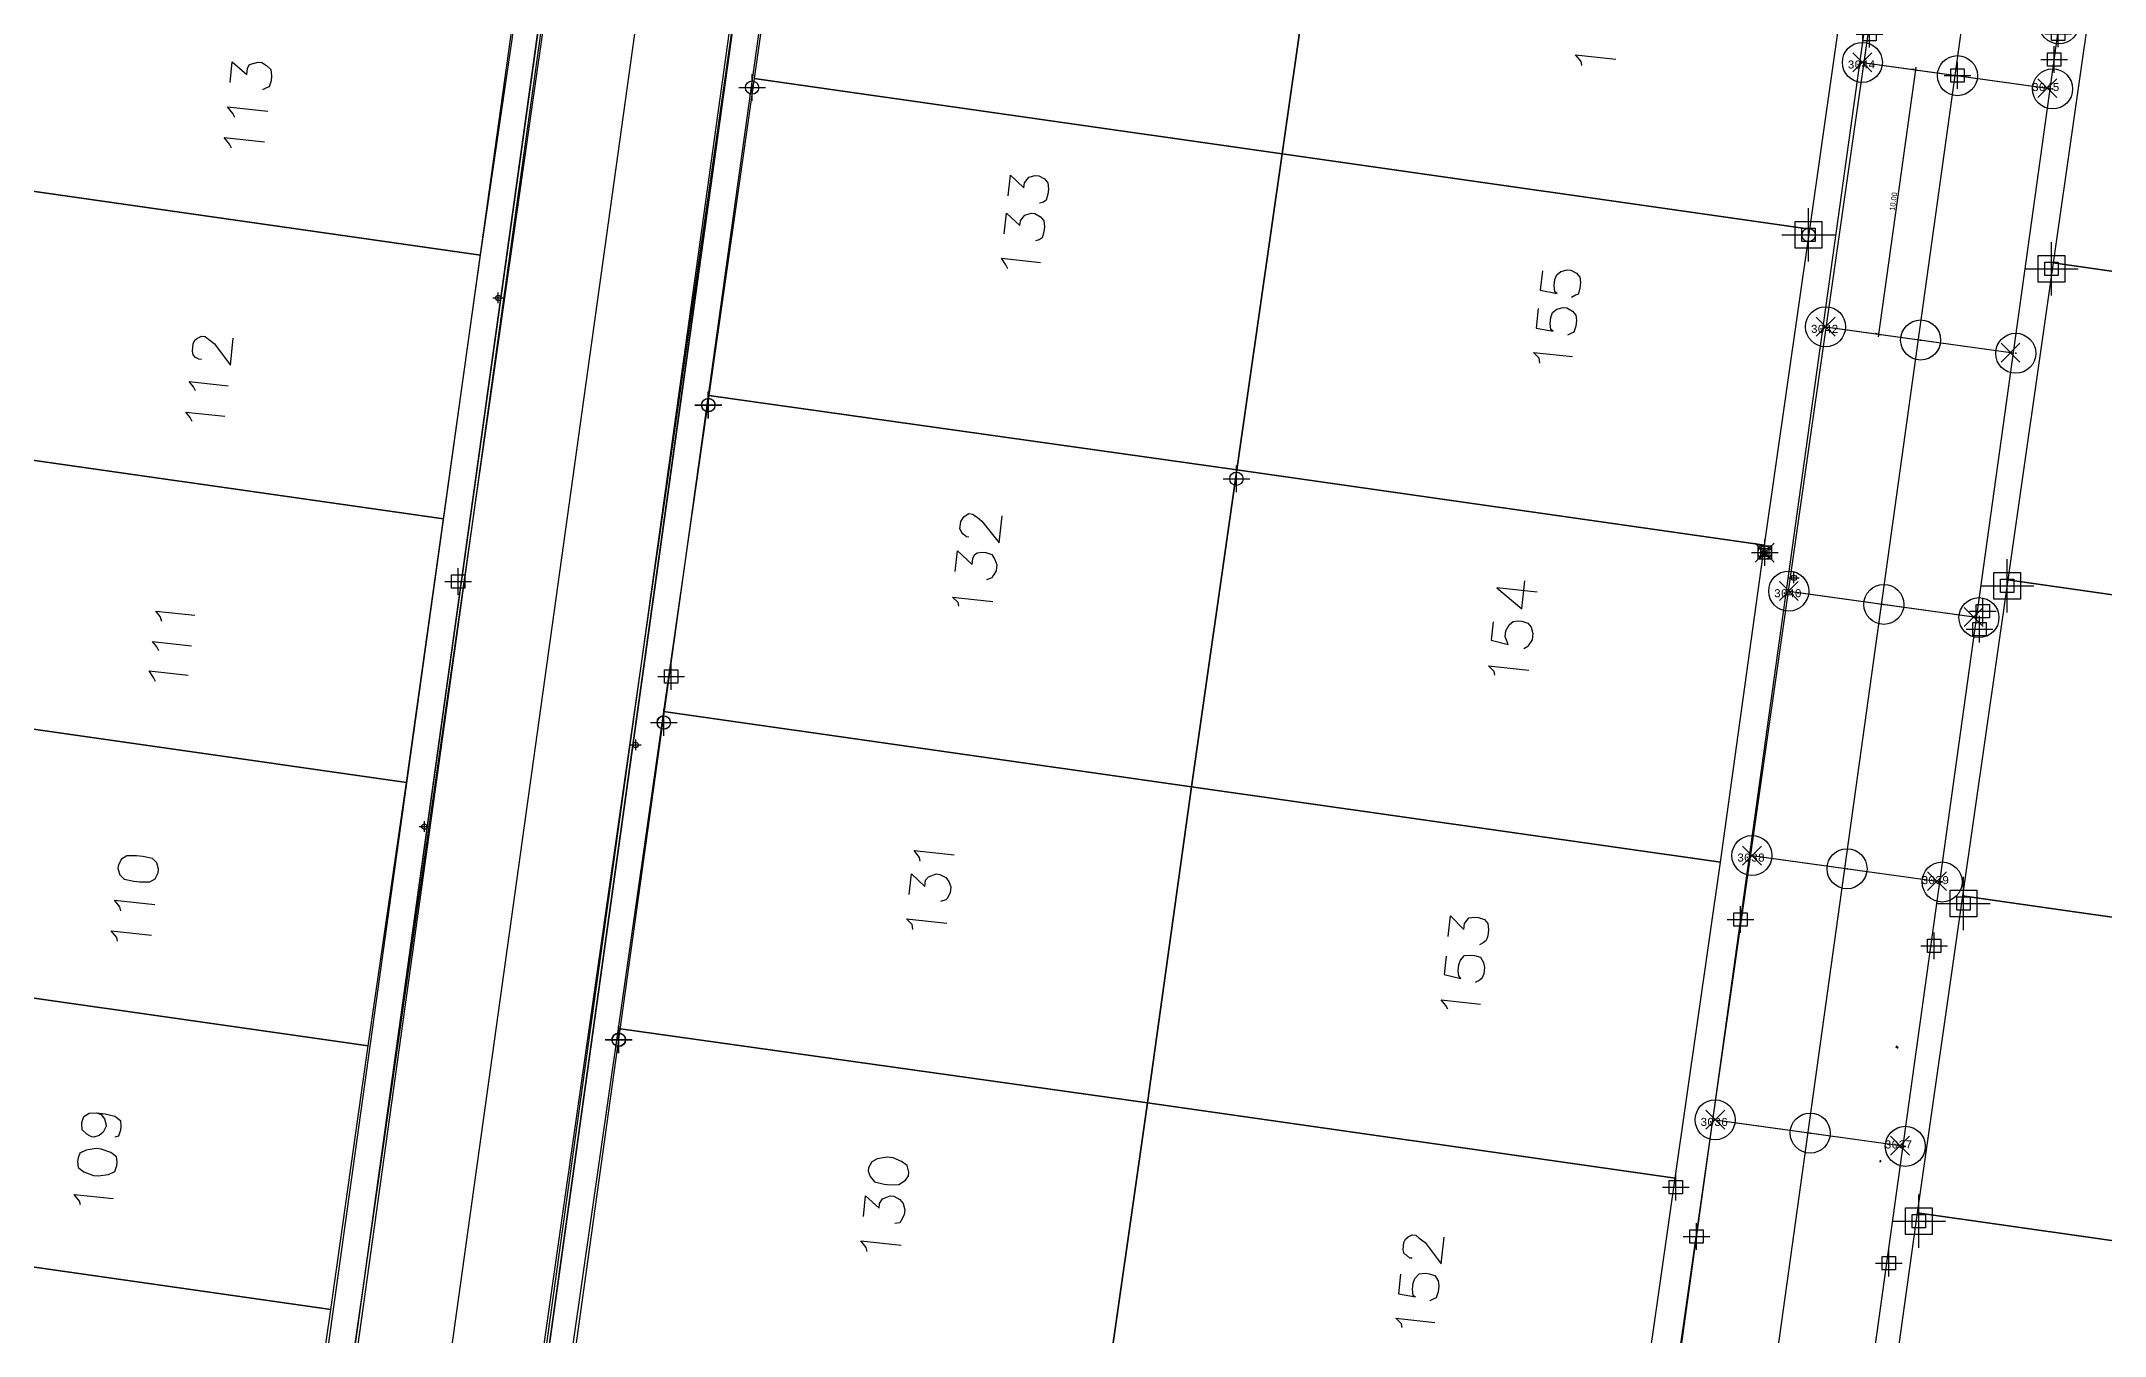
# Model space of a CAD drawing. Header units: metres. Extents: x -977055 to 805873, y -1033982 to 242021.
# Drawn here: x 837.9 to 915.3, y 984.2 to 1032.7 of the extents above; entities that cross this region are included whole.
import ezdxf
from ezdxf.enums import TextEntityAlignment as Align

# ---------------------------------------------------------------- set-up
doc = ezdxf.new("R2010")
doc.units = ezdxf.units.M
doc.header["$PDMODE"] = 32
doc.header["$PDSIZE"] = 1.5
doc.linetypes.add('DASHED', pattern=[0.75, 0.5, -0.25])
for name, color, linetype in [('C-ANNO-MATC-TEXT', 150, 'Continuous'), ('linea 1', 1, 'Continuous'), ('LOTE 243', 6, 'Continuous'), ('puntos nov 7', 50, 'Continuous'), ('PUNTOS V', 4, 'Continuous'), ('V-NODE', 1, 'Continuous')]:
    doc.layers.add(name, color=color, linetype=linetype)
doc.layers.add('PDF2_area escolar', color=7, linetype='Continuous', true_color=0x989898)
doc.layers.add('PDF_Geometry', color=7, linetype='Continuous', true_color=0x797979)
doc.styles.add('CITY2', font='stylu.ttf', dxfattribs={"height": 0.2})
doc.styles.add('MONOTXT4', font='monotxt4.shx')
doc.dimstyles.new('COTAS2', dxfattribs={"dimtxt": 0.02, "dimasz": 0.1, "dimexe": 0.15, "dimexo": 0.08, "dimgap": 0.05, "dimtad": 1, "dimzin": 0, "dimdsep": 46, "dimtxsty": 'CITY2', "dimblk": 'ARCHTICK', "dimcen": 1, "dimdle": 0.1, "dimclrd": 1, "dimclre": 1, "dimclrt": 2, "dimadec": 0, "dimazin": 0, "dimtfac": 1, "dimtofl": 0, "dimtmove": 0, "dimatfit": 3, "dimldrblk": 'ARCHTICK', "dimfxl": 0.18, "dimtolj": 1, "dimtzin": 0, "dimarcsym": 0})

# ---------------------------------------------------------------- blocks, each defined once
blk = doc.blocks.new('*U274')
at = {"color": 0, "linetype": 'ByBlock', "lineweight": -2, "transparency": 16777216}
for p, q in [((-1, 0), (1, 0)), ((0, -1), (0, 1))]:
    blk.add_line(p, q, dxfattribs=at)
blk.add_circle((0, 0), 0.5, dxfattribs=at)
blk = doc.blocks.new('*U280', base_point=(902.546, 1013.571, 999.158))
at = {"layer": 'V-NODE', "color": 50, "lineweight": -2, "xscale": 0.5, "yscale": 0.5, "zscale": 0.5}
blk.add_blockref('*U274', (902.546, 1013.571, 999.158), dxfattribs=at)
blk = doc.blocks.new('*U283', base_point=(904.189, 1025.47, 998.398))
at = {"layer": 'V-NODE', "color": 50, "lineweight": -2, "xscale": 0.5, "yscale": 0.5, "zscale": 0.5}
blk.add_blockref('*U274', (904.189, 1025.47, 998.398), dxfattribs=at)
blk = doc.blocks.new('*U583', base_point=(862.939, 1019.092, 998.987))
at = {"layer": 'V-NODE', "color": 50, "lineweight": -2, "xscale": 0.5, "yscale": 0.5, "zscale": 0.5}
blk.add_blockref('*U274', (862.939, 1019.092, 998.987), dxfattribs=at)
blk = doc.blocks.new('*U592', base_point=(861.271, 1007.199, 999.719))
at = {"layer": 'V-NODE', "color": 50, "lineweight": -2, "xscale": 0.5, "yscale": 0.5, "zscale": 0.5}
blk.add_blockref('*U274', (861.271, 1007.199, 999.719), dxfattribs=at)
blk = doc.blocks.new('*U595', base_point=(859.588, 995.311, 1000.051))
at = {"layer": 'V-NODE', "color": 50, "lineweight": -2, "xscale": 0.5, "yscale": 0.5, "zscale": 0.5}
blk.add_blockref('*U274', (859.588, 995.311, 1000.051), dxfattribs=at)
blk = doc.blocks.new('*U1276', base_point=(859.576, 995.323, 1000.055))
at = {"layer": 'V-NODE', "color": 50, "lineweight": -2, "xscale": 0.5, "yscale": 0.5, "zscale": 0.5}
blk.add_blockref('*U274', (859.576, 995.323, 1000.055), dxfattribs=at)
blk = doc.blocks.new('*U1279', base_point=(861.266, 1007.207, 999.723))
at = {"layer": 'V-NODE', "color": 50, "lineweight": -2, "xscale": 0.5, "yscale": 0.5, "zscale": 0.5}
blk.add_blockref('*U274', (861.266, 1007.207, 999.723), dxfattribs=at)
blk = doc.blocks.new('*U1282', base_point=(862.941, 1019.101, 998.987))
at = {"layer": 'V-NODE', "color": 50, "lineweight": -2, "xscale": 0.5, "yscale": 0.5, "zscale": 0.5}
blk.add_blockref('*U274', (862.941, 1019.101, 998.987), dxfattribs=at)
blk = doc.blocks.new('*U1285', base_point=(864.579, 1030.991, 998.429))
at = {"layer": 'V-NODE', "color": 50, "lineweight": -2, "xscale": 0.5, "yscale": 0.5, "zscale": 0.5}
blk.add_blockref('*U274', (864.579, 1030.991, 998.429), dxfattribs=at)
blk = doc.blocks.new('*U2295')
at = {"color": 0, "linetype": 'ByBlock', "lineweight": -2, "transparency": 16777216}
for p, q in [((-1, 0), (1, 0)), ((0, -1), (0, 1))]:
    blk.add_line(p, q, dxfattribs=at)
blk.add_circle((0, 0), 0.5, dxfattribs=at)
blk = doc.blocks.new('*U2367', base_point=(904.189, 1025.47, 998.398))
at = {"layer": 'V-NODE', "color": 1, "lineweight": -2, "xscale": 0.5, "yscale": 0.5, "zscale": 0.5}
blk.add_blockref('*U2295', (904.189, 1025.47, 998.398), dxfattribs=at)
blk = doc.blocks.new('*U2420')
at = {"color": 0, "linetype": 'ByBlock', "lineweight": -2, "transparency": 16777216}
for p, q in [((0, -1), (0, 1)), ((-1, 0), (1, 0))]:
    blk.add_line(p, q, dxfattribs=at)
blk.add_lwpolyline([(-0.5, -0.5), (-0.5, 0.5), (0.5, 0.5), (0.5, -0.5)], close=True, dxfattribs=at)
blk = doc.blocks.new('*U2450', base_point=(908.318, 988.523, 1000.231))
at = {"layer": 'V-NODE', "color": 10, "lineweight": -2}
blk.add_blockref('*U2420', (908.318, 988.523, 1000.231), dxfattribs=at)
blk = doc.blocks.new('*U2453', base_point=(908.319, 988.523, 1000.233))
at = {"layer": 'V-NODE', "color": 10, "lineweight": -2}
blk.add_blockref('*U2420', (908.319, 988.523, 1000.233), dxfattribs=at)
blk = doc.blocks.new('*U2456', base_point=(909.999, 1000.426, 999.633))
at = {"layer": 'V-NODE', "color": 10, "lineweight": -2}
blk.add_blockref('*U2420', (909.999, 1000.426, 999.633), dxfattribs=at)
blk = doc.blocks.new('*U2459', base_point=(911.641, 1012.32, 999.228))
at = {"layer": 'V-NODE', "color": 10, "lineweight": -2}
blk.add_blockref('*U2420', (911.641, 1012.32, 999.228), dxfattribs=at)
blk = doc.blocks.new('*U2462', base_point=(913.302, 1024.205, 998.519))
at = {"layer": 'V-NODE', "color": 10, "lineweight": -2}
blk.add_blockref('*U2420', (913.302, 1024.205, 998.519), dxfattribs=at)
blk = doc.blocks.new('*U2465', base_point=(904.19, 1025.471, 998.396))
at = {"layer": 'V-NODE', "color": 10, "lineweight": -2}
blk.add_blockref('*U2420', (904.19, 1025.471, 998.396), dxfattribs=at)
blk = doc.blocks.new('*U2498')
at = {"color": 0, "linetype": 'ByBlock', "lineweight": -2, "transparency": 16777216}
for p, q in [((-1, 0), (1, 0)), ((0, -1), (0, 1))]:
    blk.add_line(p, q, dxfattribs=at)
blk.add_lwpolyline([(-0.5, -0.5), (-0.5, 0.5), (0.5, 0.5), (0.5, -0.5)], close=True, dxfattribs=at)
blk = doc.blocks.new('*U2570', base_point=(904.189, 1025.47, 998.398))
at = {"layer": 'V-NODE', "color": 130, "lineweight": -2, "xscale": 0.5, "yscale": 0.5, "zscale": 0.5}
blk.add_blockref('*U2498', (904.189, 1025.47, 998.398), dxfattribs=at)
blk = doc.blocks.new('*U2702', base_point=(908.318, 988.523, 1000.231))
at = {"layer": 'V-NODE', "color": 130, "lineweight": -2, "xscale": 0.5, "yscale": 0.5, "zscale": 0.5}
blk.add_blockref('*U2498', (908.318, 988.523, 1000.231), dxfattribs=at)
blk = doc.blocks.new('*U2705', base_point=(899.217, 989.794, 1000.054))
at = {"layer": 'V-NODE', "color": 130, "lineweight": -2, "xscale": 0.5, "yscale": 0.5, "zscale": 0.5}
blk.add_blockref('*U2498', (899.217, 989.794, 1000.054), dxfattribs=at)
blk = doc.blocks.new('*U2708', base_point=(908.319, 988.523, 1000.233))
at = {"layer": 'V-NODE', "color": 130, "lineweight": -2, "xscale": 0.5, "yscale": 0.5, "zscale": 0.5}
blk.add_blockref('*U2498', (908.319, 988.523, 1000.233), dxfattribs=at)
blk = doc.blocks.new('*U2711', base_point=(909.999, 1000.426, 999.633))
at = {"layer": 'V-NODE', "color": 130, "lineweight": -2, "xscale": 0.5, "yscale": 0.5, "zscale": 0.5}
blk.add_blockref('*U2498', (909.999, 1000.426, 999.633), dxfattribs=at)
blk = doc.blocks.new('*U2714', base_point=(911.641, 1012.32, 999.228))
at = {"layer": 'V-NODE', "color": 130, "lineweight": -2, "xscale": 0.5, "yscale": 0.5, "zscale": 0.5}
blk.add_blockref('*U2498', (911.641, 1012.32, 999.228), dxfattribs=at)
blk = doc.blocks.new('*U2717', base_point=(913.302, 1024.205, 998.519))
at = {"layer": 'V-NODE', "color": 130, "lineweight": -2, "xscale": 0.5, "yscale": 0.5, "zscale": 0.5}
blk.add_blockref('*U2498', (913.302, 1024.205, 998.519), dxfattribs=at)
blk = doc.blocks.new('*U2720', base_point=(904.19, 1025.471, 998.396))
at = {"layer": 'V-NODE', "color": 130, "lineweight": -2, "xscale": 0.5, "yscale": 0.5, "zscale": 0.5}
blk.add_blockref('*U2498', (904.19, 1025.471, 998.396), dxfattribs=at)
blk = doc.blocks.new('*U277', base_point=(882.736, 1016.336, 999.038))
at = {"layer": 'V-NODE', "color": 50, "lineweight": -2, "xscale": 0.5, "yscale": 0.5, "zscale": 0.5}
blk.add_blockref('*U274', (882.736, 1016.336, 999.038), dxfattribs=at)
blk = doc.blocks.new('base')
at = {"layer": 'PDF_Geometry', "lineweight": 25, "extrusion": (-0.000787417, 0.063364, 0.99799), "elevation": 0.026}
for points in [[(-314.355, -197.288), (-299.601, -195.681), (-292.744, -194.188), (-282.663, -192.111), (-274.476, -190.361), (-258.037, -185.154), (-248.029, -180.61), (-240.539, -177.71), (-228.643, -174.042), (-222.733, -172.714), (-217.384, -171.04), (-209.935, -169.248), (-202.16, -164.759), (-196.196, -160.284), (-195.073, -159.817), (-178.095, -157.457), (-154.298, -156.614), (-136.667, -154.611), (-124.436, -153.164), (-118.066, -151.474), (-100.79, -146.646), (-80.955, -140.967), (-73.385, -139.328), (-61.694, -135.822), (-40.504, -131.604), (-37.727, -130.872), (-17.661, -129.441), (1.311, -127.461), (21.092, -124.929), (41.006, -122.83), (47.376, -123.458), (63.592, -123.186), (81.402, -124.312), (85.639, -96.072), (88.705, -66.393), (92.811, -40.781), (97.16, -22.386), (100.596, -1.562), (102.483, 8.32), (109.691, 37.361), (117.528, 76.62), (126.217, 115.638), (131.513, 149.592), (134.682, 173.973), (136.916, 195.591), (139.956, 229.678), (141.558, 250.676), (142.614, 271.37), (143.252, 283.21), (147.066, 312.938), (152.58, 355.631), (153.554, 396.042), (150.869, 418.02), (151.777, 438.639), (150.959, 458.028), (151.777, 438.639), (150.869, 418.02), (153.554, 396.042), (152.58, 355.631), (147.066, 312.938), (143.252, 283.21), (142.614, 271.37), (141.558, 250.676), (139.956, 229.678), (136.916, 195.591), (134.682, 173.973), (131.513, 149.592), (126.217, 115.638), (117.528, 76.62), (109.691, 37.361), (102.483, 8.32), (100.596, -1.562), (97.16, -22.386), (92.811, -40.781), (88.705, -66.393), (85.639, -96.072), (81.402, -124.312), (63.592, -123.186), (47.376, -123.458), (41.006, -122.83), (21.092, -124.929), (1.311, -127.461), (-17.661, -129.441), (-37.727, -130.872), (-40.504, -131.604), (-61.694, -135.822), (-73.385, -139.328), (-80.955, -140.967), (-100.79, -146.646), (-118.066, -151.474), (-124.436, -153.164), (-136.667, -154.611), (-154.298, -156.614), (-178.095, -157.457), (-195.073, -159.817), (-196.196, -160.284), (-202.16, -164.759), (-209.935, -169.248), (-217.384, -171.04), (-222.733, -172.714), (-228.643, -174.042), (-240.539, -177.71), (-248.029, -180.61), (-258.037, -185.154), (-274.476, -190.361), (-282.663, -192.111), (-292.744, -194.188), (-299.601, -195.681), (-314.355, -197.288), (-312.178, -178.446), (-309.146, -157.898), (-306.876, -132.899), (-305.823, -118.002), (-298.643, -78.802), (-291.055, -45.077), (-282.252, -15.116), (-275.645, 10.473), (-270.319, 33.898), (-263.825, 63.164), (-258.15, 86.408), (-284.424, 123.888)], [(76.721, 35.815), (75.319, 37.653), (36.902, 43.626), (35.023, 42.276), (24.12, -27.822), (25.516, -29.706), (63.985, -35.639), (65.818, -34.283)], [(-11.71, 51.199), (-13.594, 49.803), (-24.492, -20.249), (-23.096, -22.133), (15.367, -28.112), (17.206, -26.71), (28.103, 43.341), (26.707, 45.225)], [(-73.109, -12.723), (-71.713, -14.606), (-33.296, -20.58), (-31.412, -19.184), (-31.083, -17.229), (-30.444, -17.306), (-30.732, -19.312), (-31.412, -19.184)], [(37.541, -15.342), (37.447, -16.119), (36.903, -15.636), (36.875, -15.865), (36.813, -15.996), (36.716, -16.031), (36.477, -16.095), (36.339, -16.078), (36.168, -15.965), (36.001, -15.806), (35.983, -15.572), (36.005, -15.389), (36.078, -15.166), (36.175, -15.131), (36.323, -15.056)], [(-13.144, -15.356), (-13.115, -15.499), (-12.914, -15.755), (-14.422, -15.573)], [(37.375, -14.024), (37.45, -14.172), (37.651, -14.428), (36.143, -14.246)], [(37.513, -12.881), (37.588, -13.029), (37.789, -13.285), (36.281, -13.103)], [(8.42, -10.721), (8.327, -11.498), (7.828, -11.02), (7.806, -11.203), (7.698, -11.329), (7.641, -11.415), (7.402, -11.479), (7.265, -11.462), (7.047, -11.343), (6.926, -11.19), (6.908, -10.956), (6.93, -10.773), (7.004, -10.55), (7.106, -10.469), (7.249, -10.44)], [(8.591, -9.304), (8.498, -10.081), (7.999, -9.603), (7.977, -9.786), (7.869, -9.912), (7.812, -9.998), (7.572, -10.062), (7.435, -10.045), (7.218, -9.926), (7.097, -9.773), (7.079, -9.539), (7.101, -9.356), (7.174, -9.133), (7.277, -9.053), (7.419, -9.023)], [(8.471, -7.991), (8.546, -8.139), (8.701, -8.39), (7.239, -8.213)], [(-11.568, -7.663), (-11.48, -6.932), (-12.114, -6.809), (-12.028, -6.866), (-12.01, -7.1), (-12.038, -7.328), (-12.106, -7.506), (-12.259, -7.626), (-12.499, -7.69), (-12.636, -7.674), (-12.853, -7.555), (-12.974, -7.401), (-12.998, -7.213), (-12.97, -6.984), (-12.897, -6.761), (-12.8, -6.726), (-12.652, -6.652)], [(-11.397, -6.246), (-11.309, -5.515), (-11.944, -5.392), (-11.858, -5.449), (-11.84, -5.683), (-11.867, -5.911), (-11.935, -6.089), (-12.088, -6.209), (-12.328, -6.273), (-12.465, -6.257), (-12.683, -6.138), (-12.803, -5.984), (-12.827, -5.796), (-12.799, -5.567), (-12.726, -5.344), (-12.629, -5.31), (-12.481, -5.235)], [(38.745, -4.961), (38.837, -4.972), (38.968, -5.034), (39.049, -5.136), (39.078, -5.279), (39.045, -5.553), (38.983, -5.685), (38.88, -5.765), (38.732, -5.84), (38.595, -5.824), (38.469, -5.716), (38.257, -5.551), (37.659, -4.737), (37.538, -5.743)], [(-11.429, -4.202), (-11.406, -4.39), (-11.199, -4.601), (-12.662, -4.425)], [(38.98, -3.783), (39.055, -3.932), (39.216, -4.136), (37.753, -3.96)], [(39.118, -2.641), (39.193, -2.789), (39.353, -2.994), (37.891, -2.818)], [(10.054, 2.066), (10.145, 2.055), (10.271, 1.948), (10.311, 1.896), (10.386, 1.748), (10.353, 1.474), (10.24, 1.302), (10.189, 1.262), (10.041, 1.187), (9.903, 1.204), (9.732, 1.317), (9.565, 1.476), (8.922, 2.296), (8.801, 1.29)], [(10.579, 3.348), (10.486, 2.571), (9.946, 3.1), (9.919, 2.871), (9.857, 2.739), (9.754, 2.659), (9.566, 2.635), (9.429, 2.652), (9.206, 2.725), (9.091, 2.924), (9.021, 3.118), (9.049, 3.347), (9.162, 3.519), (9.219, 3.605), (9.413, 3.674)], [(-11.228, 4.399), (-9.719, 4.217), (-10.642, 5.024), (-10.769, 3.972)], [(10.459, 4.661), (10.488, 4.518), (10.695, 4.308), (9.186, 4.49)], [(40.346, 4.862), (40.416, 4.669), (40.576, 4.464), (39.114, 4.64)], [(-9.565, 5.497), (-9.483, 6.182), (-10.111, 6.351), (-10.077, 6.254), (-10.007, 6.06), (-10.035, 5.832), (-10.154, 5.614), (-10.308, 5.493), (-10.496, 5.47), (-10.633, 5.486), (-10.856, 5.559), (-10.977, 5.713), (-11.041, 5.953), (-11.013, 6.181), (-10.9, 6.353), (-10.843, 6.439), (-10.695, 6.514)], [(40.478, 5.959), (40.553, 5.811), (40.714, 5.606), (39.251, 5.783)], [(40.616, 7.102), (40.691, 6.954), (40.846, 6.703), (39.384, 6.88)], [(-9.603, 7.495), (-9.573, 7.353), (-9.367, 7.142), (-10.875, 7.324)], [(12.027, 14.21), (12.056, 14.067), (12.257, 13.811), (10.749, 13.993)], [(12.455, 15.457), (12.362, 14.68), (11.863, 15.157), (11.835, 14.928), (11.727, 14.802), (11.63, 14.768), (11.437, 14.698), (11.299, 14.715), (11.082, 14.834), (10.961, 14.987), (10.892, 15.181), (10.919, 15.41), (11.038, 15.627), (11.09, 15.667), (11.283, 15.737)], [(42.023, 15.697), (42.052, 15.554), (42.253, 15.298), (40.744, 15.48)], [(42.16, 16.839), (42.189, 16.697), (42.39, 16.441), (40.882, 16.622)], [(12.335, 16.769), (12.359, 16.581), (12.565, 16.371), (11.057, 16.552)], [(-7.728, 17.285), (-7.821, 16.508), (-8.315, 17.032), (-8.342, 16.803), (-8.45, 16.677), (-8.507, 16.591), (-8.741, 16.573), (-8.878, 16.589), (-9.101, 16.663), (-9.222, 16.816), (-9.24, 17.05), (-9.212, 17.279), (-9.145, 17.456), (-9.042, 17.536), (-8.894, 17.611)], [(-7.639, 18.017), (-7.557, 18.702), (-8.186, 18.871), (-8.105, 18.768), (-8.082, 18.58), (-8.109, 18.352), (-8.177, 18.174), (-8.336, 18.008), (-8.57, 17.99), (-8.707, 18.006), (-8.93, 18.079), (-9.045, 18.279), (-9.069, 18.467), (-9.042, 18.696), (-8.974, 18.873), (-8.871, 18.953), (-8.723, 19.028)], [(-7.677, 20.015), (-7.602, 19.867), (-7.441, 19.662), (-8.904, 19.838)], [(43.028, 23.273), (42.851, 23.341), (42.73, 23.495), (42.666, 23.734), (42.672, 23.78), (42.791, 23.997), (42.944, 24.118), (43.138, 24.187), (43.23, 24.176), (43.401, 24.063), (43.568, 23.904), (43.586, 23.67), (43.58, 23.624), (43.507, 23.401), (43.308, 23.286), (43.028, 23.273), (42.708, 23.312), (42.348, 23.402), (42.136, 23.566), (42.118, 23.8), (42.134, 23.937), (42.208, 24.16), (42.35, 24.19)], [(43.675, 26.719), (43.704, 26.577), (43.905, 26.321), (42.443, 26.497)], [(14.326, 27.52), (14.232, 26.742), (13.733, 27.22), (13.711, 27.037), (13.598, 26.865), (13.501, 26.831), (13.307, 26.761), (13.17, 26.778), (12.953, 26.897), (12.832, 27.05), (12.768, 27.29), (12.79, 27.473), (12.909, 27.69), (12.966, 27.776), (13.154, 27.8)], [(14.206, 28.832), (14.235, 28.69), (14.436, 28.434), (12.928, 28.615)], [(-6.228, 29.347), (-6.137, 29.336), (-6.011, 29.228), (-5.925, 29.171), (-5.895, 29.028), (-5.928, 28.754), (-5.991, 28.622), (-6.093, 28.542), (-6.241, 28.467), (-6.378, 28.484), (-6.505, 28.592), (-6.717, 28.756), (-7.314, 29.57), (-7.435, 28.565)], [(-5.785, 29.942), (-5.697, 30.674), (-6.332, 30.797), (-6.246, 30.74), (-6.228, 30.506), (-6.255, 30.277), (-6.323, 30.1), (-6.482, 29.934), (-6.716, 29.916), (-6.853, 29.932), (-7.076, 30.005), (-7.191, 30.205), (-7.215, 30.393), (-7.187, 30.621), (-7.114, 30.845), (-7.017, 30.879), (-6.869, 30.954)], [(-5.823, 31.941), (-5.794, 31.798), (-5.587, 31.588), (-7.05, 31.764)]]:
    blk.add_lwpolyline(points, dxfattribs=at)
for points in [[(-1.863, -12.171), (-3.712, -24.051), (15.043, -26.96), (16.209, -26.127), (17.891, -15.247)], [(-21.618, -9.096), (-23.299, -19.976), (-22.466, -21.143), (-3.712, -24.051), (-1.863, -12.171)], [(28.227, -8.748), (26.666, -18.622), (46.42, -21.698), (47.981, -11.824)], [(-50.481, -4.644), (-52.324, -16.479), (-33.569, -19.388), (-32.402, -18.554), (-30.726, -7.72)], [(-0.02, -0.337), (-1.863, -12.171), (17.891, -15.247), (19.74, -3.367)], [(-19.774, 2.739), (-21.618, -9.096), (-1.863, -12.171), (-0.02, -0.337)], [(29.742, 1.132), (28.227, -8.748), (47.981, -11.824), (49.496, -1.944)], [(-48.632, 7.236), (-50.481, -4.644), (-30.726, -7.72), (-28.877, 4.16)], [(1.829, 11.543), (-0.02, -0.337), (19.74, -3.367), (21.583, 8.468)], [(31.257, 11.012), (29.742, 1.132), (49.496, -1.944), (51.057, 7.931)], [(-17.972, 14.624), (-19.774, 2.739), (-0.02, -0.337), (1.829, 11.543)], [(-46.789, 19.07), (-48.632, 7.236), (-28.877, 4.16), (-27.034, 15.995)], [(32.817, 20.886), (31.257, 11.012), (51.057, 7.931), (52.572, 17.811)], [(3.626, 23.383), (1.829, 11.543), (21.583, 8.468), (23.432, 20.348)], [(-16.128, 26.459), (-17.972, 14.624), (1.829, 11.543), (3.626, 23.383)], [(42.11, 14.11), (42.046, 14.349), (41.879, 14.508), (41.519, 14.598), (41.291, 14.626), (40.919, 14.624), (40.72, 14.509), (40.601, 14.291), (40.585, 14.154), (40.649, 13.915), (40.815, 13.756), (41.175, 13.666), (41.404, 13.638), (41.775, 13.64), (41.974, 13.755), (42.093, 13.973)], [(-44.986, 30.956), (-46.789, 19.07), (-27.034, 15.995), (-25.186, 27.875)], [(34.332, 30.766), (32.817, 20.886), (52.572, 17.811), (54.087, 27.691)], [(5.475, 35.263), (3.626, 23.383), (23.432, 20.348), (25.275, 32.182)], [(-14.28, 38.339), (-16.128, 26.459), (3.626, 23.383), (5.475, 35.263)], [(43.757, 25.087), (43.738, 25.321), (43.526, 25.485), (43.172, 25.621), (42.989, 25.643), (42.612, 25.595), (42.367, 25.486), (42.294, 25.263), (42.277, 25.126), (42.301, 24.937), (42.513, 24.773), (42.868, 24.637), (43.051, 24.615), (43.427, 24.663), (43.672, 24.772), (43.74, 24.95)], [(14.122, 25.828), (14.053, 26.022), (13.892, 26.227), (13.532, 26.317), (13.303, 26.344), (12.978, 26.337), (12.727, 26.182), (12.614, 26.01), (12.597, 25.873), (12.661, 25.633), (12.873, 25.469), (13.182, 25.339), (13.411, 25.311), (13.787, 25.359), (13.987, 25.474), (14.106, 25.691)], [(-43.143, 42.79), (-44.986, 30.956), (-25.186, 27.875), (-23.388, 39.714)], [(35.731, 39.687), (34.332, 30.766), (54.087, 27.691), (55.653, 37.611), (36.853, 40.525)]]:
    blk.add_lwpolyline(points, close=True, dxfattribs=at)
at = {"layer": 'PDF_Geometry', "color": 30, "lineweight": 50, "true_color": 0xf26621, "extrusion": (-0.000787417, 0.063364, 0.99799), "elevation": 0.026}
for points in [[(-24.541, 21.676), (-24.455, 21.619)], [(-23.841, 25.95), (-23.801, 25.899)]]:
    blk.add_lwpolyline(points, dxfattribs=at)
at = {"layer": 'puntos nov 7'}
blk.add_blockref('*U277', (0, 0), dxfattribs=at)
blk = doc.blocks.new('*U3056')
at = {"color": 0, "linetype": 'ByBlock', "lineweight": -2, "transparency": 16777216}
for p, q in [((-1, 0), (1, 0)), ((0, -1), (0, 1))]:
    blk.add_line(p, q, dxfattribs=at)
blk.add_circle((0, 0), 0.5, dxfattribs=at)
blk = doc.blocks.new('*U3059', base_point=(904.189, 1025.47, 998.398))
at = {"layer": 'V-NODE', "color": 90, "lineweight": -2, "xscale": 0.5, "yscale": 0.5, "zscale": 0.5}
blk.add_blockref('*U3056', (904.189, 1025.47, 998.398), dxfattribs=at)
blk = doc.blocks.new('*U3517')
at = {"color": 0, "linetype": 'ByBlock', "lineweight": -2, "transparency": 16777216}
for p, q in [((-0.71, -0.71), (0.71, 0.71)), ((-0.71, 0.71), (0.71, -0.71))]:
    blk.add_line(p, q, dxfattribs=at)
blk = doc.blocks.new('*U3547', base_point=(900.69, 992.32, 999.216))
at = {"layer": 'V-NODE', "lineweight": -2, "xscale": 0.5, "yscale": 0.5, "zscale": 0.5}
blk.add_blockref('*U3517', (900.69, 992.32, 999.216), dxfattribs=at)
blk = doc.blocks.new('*U3550', base_point=(907.62, 991.35, 999.216))
at = {"layer": 'V-NODE', "lineweight": -2, "xscale": 0.5, "yscale": 0.5, "zscale": 0.5}
blk.add_blockref('*U3517', (907.62, 991.35, 999.216), dxfattribs=at)
blk = doc.blocks.new('*U3553', base_point=(902.07, 1002.22, 998.693))
at = {"layer": 'V-NODE', "lineweight": -2, "xscale": 0.5, "yscale": 0.5, "zscale": 0.5}
blk.add_blockref('*U3517', (902.07, 1002.22, 998.693), dxfattribs=at)
blk = doc.blocks.new('*U3556', base_point=(909, 1001.26, 998.693))
at = {"layer": 'V-NODE', "lineweight": -2, "xscale": 0.5, "yscale": 0.5, "zscale": 0.5}
blk.add_blockref('*U3517', (909, 1001.26, 998.693), dxfattribs=at)
blk = doc.blocks.new('*U3559', base_point=(903.45, 1012.13, 998.17))
at = {"layer": 'V-NODE', "lineweight": -2, "xscale": 0.5, "yscale": 0.5, "zscale": 0.5}
blk.add_blockref('*U3517', (903.45, 1012.13, 998.17), dxfattribs=at)
blk = doc.blocks.new('*U3562', base_point=(910.38, 1011.16, 998.17))
at = {"layer": 'V-NODE', "lineweight": -2, "xscale": 0.5, "yscale": 0.5, "zscale": 0.5}
blk.add_blockref('*U3517', (910.38, 1011.16, 998.17), dxfattribs=at)
blk = doc.blocks.new('*U3565', base_point=(904.83, 1022.03, 997.648))
at = {"layer": 'V-NODE', "lineweight": -2, "xscale": 0.5, "yscale": 0.5, "zscale": 0.5}
blk.add_blockref('*U3517', (904.83, 1022.03, 997.648), dxfattribs=at)
blk = doc.blocks.new('*U3568', base_point=(911.76, 1021.06, 997.648))
at = {"layer": 'V-NODE', "lineweight": -2, "xscale": 0.5, "yscale": 0.5, "zscale": 0.5}
blk.add_blockref('*U3517', (911.76, 1021.06, 997.648), dxfattribs=at)
blk = doc.blocks.new('*U3571', base_point=(906.21, 1031.94, 997.125))
at = {"layer": 'V-NODE', "lineweight": -2, "xscale": 0.5, "yscale": 0.5, "zscale": 0.5}
blk.add_blockref('*U3517', (906.21, 1031.94, 997.125), dxfattribs=at)
blk = doc.blocks.new('*U3574', base_point=(913.14, 1030.97, 997.125))
at = {"layer": 'V-NODE', "lineweight": -2, "xscale": 0.5, "yscale": 0.5, "zscale": 0.5}
blk.add_blockref('*U3517', (913.14, 1030.97, 997.125), dxfattribs=at)
blk = doc.blocks.new('_ArchTick')
at = {"color": 0, "linetype": 'ByBlock', "const_width": 0.15}
blk.add_lwpolyline([(-0.5, -0.5), (0.5, 0.5)], dxfattribs=at)
blk = doc.blocks.new('*D3590')
at = {"layer": 'Defpoints', "color": 0, "transparency": 16777216}
for p in [(908.212, 1031.656), (908.226, 1031.654, 997.205), (906.846, 1021.75, 997.205)]:
    blk.add_point(p, dxfattribs=at)
at = {"layer": 'PUNTOS V', "color": 1, "lineweight": -2, "transparency": 16777216}
blk.add_line((906.817, 1021.653), (908.226, 1031.755), dxfattribs=at)
at = {"layer": 'PUNTOS V', "color": 1, "linetype": 'Continuous', "lineweight": -2, "transparency": 16777216}
for p, q in [((908.147, 1031.665), (908.063, 1031.677)), ((906.767, 1021.761), (906.683, 1021.772))]:
    blk.add_line(p, q, dxfattribs=at)
at = {"layer": 'PUNTOS V', "color": 1, "lineweight": -2, "transparency": 16777216, "xscale": 0.1, "yscale": 0.1, "zscale": 0.1}
for p, rotation in [((908.212, 1031.656), 82.06495749795043), ((906.831, 1021.752), 262.0649574979504)]:
    blk.add_blockref('_ArchTick', p, dxfattribs=dict(at, rotation=rotation))
at = {"layer": 'PUNTOS V', "color": 2, "transparency": 16777216, "insert": (907.369, 1026.725), "char_height": 0.2, "attachment_point": 5, "rotation": 82.06496, "style": 'CITY2'}
blk.add_mtext('\\A1;10.00', dxfattribs=at)
blk = doc.blocks.new('*U3951')
at = {"color": 0, "linetype": 'ByBlock', "lineweight": -2, "transparency": 16777216}
for p, q in [((-1, 0), (1, 0)), ((0, -1), (0, 1))]:
    blk.add_line(p, q, dxfattribs=at)
blk.add_lwpolyline([(-0.5, -0.5), (-0.5, 0.5), (0.5, 0.5), (0.5, -0.5)], close=True, dxfattribs=at)
blk = doc.blocks.new('*U3954', base_point=(902.546, 1013.571, 999.158))
at = {"layer": 'V-NODE', "lineweight": -2, "xscale": 0.3, "yscale": 0.3, "zscale": 0.3}
blk.add_blockref('*U3951', (902.546, 1013.571, 999.158), dxfattribs=at)
blk = doc.blocks.new('*U4211')
at = {"color": 0, "linetype": 'ByBlock', "lineweight": -2, "transparency": 16777216}
for p, q in [((-0.71, -0.71), (0.71, 0.71)), ((-0.71, 0.71), (0.71, -0.71))]:
    blk.add_line(p, q, dxfattribs=at)
blk = doc.blocks.new('*U4212', base_point=(902.545, 1013.571, 999.16))
at = {"layer": 'V-NODE', "lineweight": -2, "xscale": 0.5, "yscale": 0.5, "zscale": 0.5}
blk.add_blockref('*U4211', (902.545, 1013.571, 999.16), dxfattribs=at)
blk = doc.blocks.new('*U4239')
at = {"color": 0, "linetype": 'ByBlock', "lineweight": -2, "transparency": 16777216}
for p, q in [((-1, 0), (1, 0)), ((0, -1), (0, 1))]:
    blk.add_line(p, q, dxfattribs=at)
blk.add_lwpolyline([(-0.5, -0.5), (-0.5, 0.5), (0.5, 0.5), (0.5, -0.5)], close=True, dxfattribs=at)
blk = doc.blocks.new('*U4553')
at = {"color": 0, "linetype": 'ByBlock', "lineweight": -2, "transparency": 16777216}
for p, q in [((-1, 0), (1, 0)), ((0, -1), (0, 1))]:
    blk.add_line(p, q, dxfattribs=at)
blk.add_circle((0, 0), 0.5, dxfattribs=at)
blk = doc.blocks.new('*U4556', base_point=(902.545, 1013.571, 999.16))
at = {"layer": 'V-NODE', "lineweight": -2, "xscale": 0.2, "yscale": 0.2, "zscale": 0.2}
blk.add_blockref('*U4553', (902.545, 1013.571, 999.16), dxfattribs=at)
blk = doc.blocks.new('*U4673', base_point=(903.639, 1012.623, 998.557))
at = {"layer": 'V-NODE', "lineweight": -2, "xscale": 0.2, "yscale": 0.2, "zscale": 0.2}
blk.add_blockref('*U4553', (903.639, 1012.623, 998.557), dxfattribs=at)
blk = doc.blocks.new('*U4688', base_point=(860.216, 1006.365, 999.119))
at = {"layer": 'V-NODE', "lineweight": -2, "xscale": 0.2, "yscale": 0.2, "zscale": 0.2}
blk.add_blockref('*U4553', (860.216, 1006.365, 999.119), dxfattribs=at)
blk = doc.blocks.new('*U4691', base_point=(852.294, 1003.302, 999.32))
at = {"layer": 'V-NODE', "lineweight": -2, "xscale": 0.2, "yscale": 0.2, "zscale": 0.2}
blk.add_blockref('*U4553', (852.294, 1003.302, 999.32), dxfattribs=at)
blk = doc.blocks.new('*U4694', base_point=(855.061, 1023.11, 998.304))
at = {"layer": 'V-NODE', "lineweight": -2, "xscale": 0.2, "yscale": 0.2, "zscale": 0.2}
blk.add_blockref('*U4553', (855.061, 1023.11, 998.304), dxfattribs=at)
blk = doc.blocks.new('*U4768')
at = {"color": 0, "linetype": 'ByBlock', "lineweight": -2, "transparency": 16777216}
for p, q in [((-1, 0), (1, 0)), ((0, -1), (0, 1))]:
    blk.add_line(p, q, dxfattribs=at)
blk.add_circle((0, 0), 0.5, dxfattribs=at)
blk = doc.blocks.new('*U4769', base_point=(882.736, 1016.336, 999.04))
at = {"layer": 'V-NODE', "color": 3, "lineweight": -2, "xscale": 0.5, "yscale": 0.5, "zscale": 0.5}
blk.add_blockref('*U4768', (882.736, 1016.336, 999.04), dxfattribs=at)
blk = doc.blocks.new('*U4877')
at = {"color": 0, "linetype": 'ByBlock', "lineweight": -2, "transparency": 16777216}
for p, q in [((-1, 0), (1, 0)), ((0, -1), (0, 1))]:
    blk.add_line(p, q, dxfattribs=at)
blk.add_circle((0, 0), 0.5, dxfattribs=at)
blk = doc.blocks.new('*U4880', base_point=(882.736, 1016.336, 999.04))
at = {"layer": 'V-NODE', "color": 5, "lineweight": -2, "xscale": 0.5, "yscale": 0.5, "zscale": 0.5}
blk.add_blockref('*U4877', (882.736, 1016.336, 999.04), dxfattribs=at)
blk = doc.blocks.new('*U4958')
at = {"color": 0, "linetype": 'ByBlock', "lineweight": -2, "transparency": 16777216}
for p, q in [((-1, 0), (1, 0)), ((0, -1), (0, 1))]:
    blk.add_line(p, q, dxfattribs=at)
blk.add_circle((0, 0), 0.5, dxfattribs=at)
blk = doc.blocks.new('*U5304', base_point=(882.736, 1016.336, 999.038))
at = {"layer": 'V-NODE', "color": 2, "lineweight": -2, "xscale": 0.5, "yscale": 0.5, "zscale": 0.5}
blk.add_blockref('*U4958', (882.736, 1016.336, 999.038), dxfattribs=at)

msp = doc.modelspace()

# ---------------------------------------------------------------- linework, layer by layer
at = {"color": 0, "linetype": 'ByBlock', "lineweight": -2, "transparency": 16777216}
for p, q in [((882.736, 1015.836, 999.038), (882.736, 1016.836, 999.038)), ((882.236, 1016.336, 999.038), (883.236, 1016.336, 999.038))]:
    msp.add_line(p, q, dxfattribs=at)
at = {"color": 6, "elevation": 996.755}
msp.add_lwpolyline([(856.56954, 1045.0751), (866.869, 1043.709), (865.122, 1042.309), (855.73221, 974.96884), (848.60117, 975.96291), (857.95894, 1043.235), (856.56954, 1045.0751)], dxfattribs=at)
at = {"color": 0, "linetype": 'ByBlock', "lineweight": -2, "transparency": 16777216}
msp.add_circle((882.736, 1016.336, 999.038), 0.25, dxfattribs=at)
at = {"layer": 'linea 1'}
for points, elevation in [([(851.06456, 967.55969), (861.80109, 1044.57856)], 1011.104), ([(854.53104, 967.07646), (865.24829, 1043.95701)], 1011.104), ([(854.63008, 967.06265), (865.34733, 1043.94322)], 1011.104), ([(855.6205, 966.92459), (866.35704, 1043.94346)], 1011.104), ([(846.50861, 968.1948), (856.92834, 1042.94105)], 1011.104), ([(847.49903, 968.05673), (857.97595, 1043.21326)], 1011.104), ([(847.59807, 968.04292), (858.08072, 1043.24048)], 1011.104), ([(906.22108, 1031.93341), (913.15406, 1030.96706)], 997.205), ([(904.84058, 1022.02916), (911.77356, 1021.0628)], 997.205), ([(903.46008, 1012.1249), (910.39305, 1011.15855)], 997.205), ([(902.07957, 1002.22065), (909.01255, 1001.2543)], 997.205), ([(900.69907, 992.3164), (907.63205, 991.35005)], 997.205)]:
    msp.add_lwpolyline(points, dxfattribs=dict(at, elevation=elevation))
at = {"layer": 'PUNTOS V', "color": 1}
for points, elevation in [([(880.99061, 825.33033), (910.54652, 1037.65447)], 1010.921), ([(877.00719, 822.82532), (906.7622, 1036.57971)], 1010.921), ([(886.19302, 836.59243), (913.88579, 1035.5321)], 1010.921), ([(906.10769, 1031.94914), (913.23878, 1030.95532)], 997.205), ([(904.7274, 1022.04485), (911.85848, 1021.05104)], 997.205), ([(903.3471, 1012.14057), (910.47819, 1011.14676)], 997.205), ([(901.96681, 1002.23629), (909.09789, 1001.24248)], 997.205), ([(900.58651, 992.33201), (907.7176, 991.3382)], 997.205)]:
    msp.add_lwpolyline(points, dxfattribs=dict(at, elevation=elevation))
for p in [(913.57682, 1033.38099), (906.20674, 1031.93533, 997.205), (909.77228, 1031.43842, 997.205), (913.33782, 1030.94152, 995.204), (904.82644, 1022.03105, 997.205), (908.39198, 1021.53414, 997.205), (911.95752, 1021.03724, 995.204), (903.44615, 1012.12677, 997.205), (907.01169, 1011.62986, 997.205), (910.57723, 1011.13296, 997.205), (902.06585, 1002.22249, 997.205), (905.63139, 1001.72558, 997.205), (909.19693, 1001.22867, 995.204), (900.68556, 992.31821, 997.205), (904.2511, 991.8213, 997.205), (907.81664, 991.32439, 995.204)]:
    msp.add_point(p, dxfattribs=at)

# ---------------------------------------------------------------- block references
at = {"layer": 'C-ANNO-MATC-TEXT', "lineweight": -2, "xscale": 0.5, "yscale": 0.5, "zscale": 0.5}
for p in [(906.474, 1032.996, 997.703), (913.549, 1033.01, 997.621), (913.392, 1032.047, 997.676), (909.769, 1031.439, -0.002), (902.545, 1013.571, 999.158), (902.545, 1013.571, 999.17), (853.565, 1012.481, 997.116), (910.601, 1010.699, 997.023), (910.724, 1011.375, 997.125), (910.726, 1011.375, 997.125), (861.541, 1008.931, 999.724), (901.636, 999.825, 998.967), (908.904, 998.834, 998.875), (899.989, 987.941, 999.469), (907.202, 986.943, 999.482)]:
    msp.add_blockref('*U4239', p, dxfattribs=at)
at = {"layer": 'PDF2_area escolar'}
msp.add_blockref('base', (882.736, 1016.336, 999.038), dxfattribs=at)
at = {"layer": 'puntos nov 7'}
for name, p in [('*U1285', (864.579, 1030.991, 998.429)), ('*U283', (904.189, 1025.47, 998.398)), ('*U583', (862.939, 1019.092, 998.987)), ('*U1282', (862.941, 1019.101, 998.987)), ('*U280', (902.546, 1013.571, 999.158)), ('*U1279', (861.266, 1007.207, 999.723)), ('*U592', (861.271, 1007.199, 999.719)), ('*U1276', (859.576, 995.323, 1000.055)), ('*U595', (859.588, 995.311, 1000.051))]:
    msp.add_blockref(name, p, dxfattribs=at)
at = {"layer": 'V-NODE'}
for name, p in [('*U3571', (906.21, 1031.94, 997.125)), ('*U3574', (913.14, 1030.97, 997.125)), ('*U2465', (904.19, 1025.471, 998.396)), ('*U2367', (904.189, 1025.47, 998.398)), ('*U2570', (904.189, 1025.47, 998.398)), ('*U3059', (904.189, 1025.47, 998.398)), ('*U2720', (904.19, 1025.471, 998.396)), ('*U2462', (913.302, 1024.205, 998.519)), ('*U2717', (913.302, 1024.205, 998.519)), ('*U4694', (855.061, 1023.11, 998.302)), ('*U3565', (904.83, 1022.03, 997.648)), ('*U3568', (911.76, 1021.06, 997.648)), ('*U4769', (882.736, 1016.336, 999.038)), ('*U4880', (882.736, 1016.336, 999.038)), ('*U4212', (902.545, 1013.571, 999.158)), ('*U3954', (902.546, 1013.571, 999.158)), ('*U4556', (902.545, 1013.571, 999.158)), ('*U4673', (903.639, 1012.623, 998.555)), ('*U2459', (911.641, 1012.32, 999.228)), ('*U2714', (911.641, 1012.32, 999.228)), ('*U3559', (903.45, 1012.13, 998.17)), ('*U3562', (910.38, 1011.16, 998.17)), ('*U4688', (860.216, 1006.365, 999.117)), ('*U4691', (852.294, 1003.302, 999.318)), ('*U3553', (902.07, 1002.22, 998.693)), ('*U3556', (909, 1001.26, 998.693)), ('*U2456', (909.999, 1000.426, 999.633)), ('*U2711', (909.999, 1000.426, 999.633)), ('*U3547', (900.69, 992.32, 999.216)), ('*U3550', (907.62, 991.35, 999.216)), ('*U2705', (899.217, 989.794, 1000.054)), ('*U2450', (908.318, 988.523, 1000.231)), ('*U2453', (908.319, 988.523, 1000.233)), ('*U2702', (908.318, 988.523, 1000.231)), ('*U2708', (908.319, 988.523, 1000.233))]:
    msp.add_blockref(name, p, dxfattribs=at)
at = {"layer": 'V-NODE', "color": 2}
msp.add_blockref('*U5304', (882.736, 1016.336, 999.038), dxfattribs=at)

# ---------------------------------------------------------------- texts
at = {"layer": 'LOTE 243', "color": 1, "linetype": 'DASHED', "style": 'MONOTXT4'}
for s, p in [('3044', (905.65128, 1032.00667, 1004.05956)), ('3045', (912.55964, 1031.16107, 1004.05956)), ('3042', (904.27098, 1022.10239, 1004.05956)), ('3040', (902.89069, 1012.19811, 1004.05956)), ('3038', (901.51039, 1002.29383, 1004.05956)), ('3039', (908.41875, 1001.44823, 1004.05956)), ('3036', (900.1301, 992.38955, 1004.05956)), ('3037', (907.03846, 991.54394, 1004.05956))]:
    msp.add_text(s, height=0.3, dxfattribs=at).set_placement(p, align=Align.TOP_LEFT)

# ---------------------------------------------------------------- dimensions: what is measured, and where the dimension line sits
at = {"layer": 'PUNTOS V', "color": 1}
dim = msp.add_aligned_dim(p1=(906.84599, 1021.74963, 997.205), p2=(908.22649, 1031.65388, 997.205), distance=0.01492, dimstyle='COTAS2', dxfattribs=at)
dim.commit()
dim.dimension.update_dxf_attribs({"geometry": '*D3590', "text_midpoint": (907.36935, 1026.72502)})

doc.saveas('drawing.dxf')
